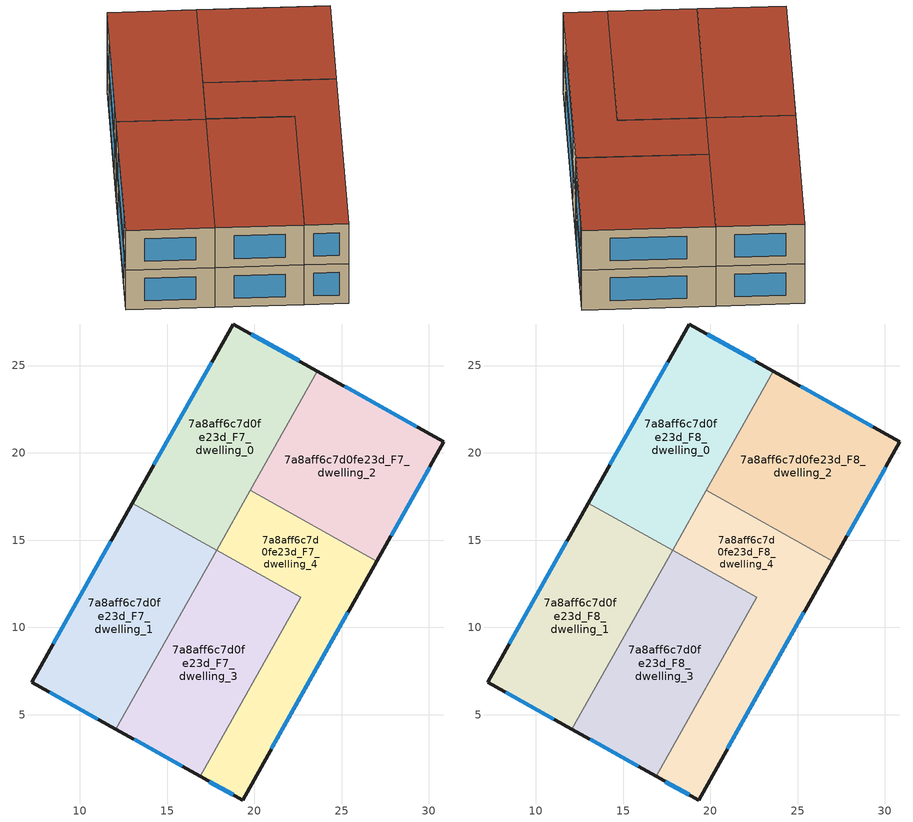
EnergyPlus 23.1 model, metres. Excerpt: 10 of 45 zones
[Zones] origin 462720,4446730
7a8aff6c7d0fe23d_F7_dwelling_0
 floor to 7a8aff6c7d0fe23d_F6_dwelling_0 (EU_floor_Construction): 23.61,24.69 17.84,14.41 13.01,17.12 18.78,27.38 z21
 wall outside (EU_wall_Construction): 23.61,24.69 18.78,27.38 13.01,17.12 z21:24
 wall to 7a8aff6c7d0fe23d_F7_dwelling_1 (EU_wall_Construction): 13.01,17.12 17.84,14.41 z21:24
 wall to 7a8aff6c7d0fe23d_F7_dwelling_2 (EU_wall_Construction): 19.77,17.86 23.61,24.69 z21:24
 wall to 7a8aff6c7d0fe23d_F7_dwelling_4 (EU_wall_Construction): 17.85,14.43 19.77,17.85 z21:24
 wall to 7a8aff6c7d0fe23d_F7_dwelling_3 (EU_wall_Construction): 17.84,14.41 17.85,14.43 z21:24
 window (EU_Window_Construction): 17.55,25.19 14.25,19.32 / 22.58,25.26 19.82,26.8 z21.64:23.36
7a8aff6c7d0fe23d_F7_dwelling_1
 floor to 7a8aff6c7d0fe23d_F6_dwelling_1 (EU_floor_Construction): 17.84,14.41 12.08,4.16 7.24,6.86 13.01,17.12 z21
 wall outside (EU_wall_Construction): 13.01,17.12 7.24,6.86 12.08,4.16 z21:24
 wall to 7a8aff6c7d0fe23d_F7_dwelling_3 (EU_wall_Construction): 12.08,4.16 17.84,14.41 z21:24
 window (EU_Window_Construction): 11.78,14.93 8.48,9.06 / 8.27,6.28 11.04,4.74 z21.64:23.36
7a8aff6c7d0fe23d_F7_dwelling_2
 floor to 7a8aff6c7d0fe23d_F6_dwelling_2 (EU_floor_Construction): 30.86,20.64 27.01,13.79 19.77,17.86 23.61,24.69 z21
 wall outside (EU_wall_Construction): 27.01,13.79 30.86,20.64 23.61,24.69 z21:24
 wall to 7a8aff6c7d0fe23d_F7_dwelling_4 (EU_wall_Construction): 19.77,17.86 27.01,13.79 z21:24
 window (EU_Window_Construction): 27.83,15.26 30.03,19.17 / 29.31,21.51 25.17,23.82 z21.64:23.36
7a8aff6c7d0fe23d_F7_dwelling_3
 floor to 7a8aff6c7d0fe23d_F6_dwelling_3 (EU_floor_Construction): 22.67,11.72 16.91,1.47 12.08,4.16 17.85,14.43 z21
 wall outside (EU_wall_Construction): 12.08,4.16 16.91,1.47 z21:24
 wall to 7a8aff6c7d0fe23d_F7_dwelling_4 (EU_wall_Construction): 16.91,1.47 22.67,11.72 17.85,14.43 z21:24
 window (EU_Window_Construction): 13.11,3.58 15.87,2.04 z21.64:23.36
7a8aff6c7d0fe23d_F7_dwelling_4
 floor to 7a8aff6c7d0fe23d_F6_dwelling_4 (EU_floor_Construction): 27.01,13.79 19.32,0.12 16.91,1.47 22.67,11.72 17.85,14.43 19.77,17.86 z21
 wall outside (EU_wall_Construction): 16.91,1.47 19.32,0.12 27.01,13.79 z21:24
 window (EU_Window_Construction): 20.97,3.05 25.36,10.86 / 17.42,1.18 18.81,0.41 z21.64:23.36
7a8aff6c7d0fe23d_F8_dwelling_0
 floor to 7a8aff6c7d0fe23d_F7_dwelling_0 (EU_floor_Construction): 23.61,24.69 17.84,14.41 13.01,17.12 18.78,27.38 z24
 wall outside (EU_wall_Construction): 23.61,24.69 18.78,27.38 13.01,17.12 z24:27
 wall to 7a8aff6c7d0fe23d_F8_dwelling_1 (EU_wall_Construction): 13.01,17.12 17.84,14.41 z24:27
 wall to 7a8aff6c7d0fe23d_F8_dwelling_2 (EU_wall_Construction): 19.77,17.86 23.61,24.69 z24:27
 wall to 7a8aff6c7d0fe23d_F8_dwelling_4 (EU_wall_Construction): 17.85,14.43 19.77,17.85 z24:27
 wall to 7a8aff6c7d0fe23d_F8_dwelling_3 (EU_wall_Construction): 17.84,14.41 17.85,14.43 z24:27
 window (EU_Window_Construction): 17.55,25.19 14.25,19.32 / 22.58,25.26 19.82,26.8 z24.64:26.36
 roof outside (EU_roof_Construction): 17.84,14.41 23.61,24.69 18.78,27.38 13.01,17.12 z27
7a8aff6c7d0fe23d_F8_dwelling_1
 floor to 7a8aff6c7d0fe23d_F7_dwelling_1 (EU_floor_Construction): 17.84,14.41 12.08,4.16 7.24,6.86 13.01,17.12 z24
 wall outside (EU_wall_Construction): 13.01,17.12 7.24,6.86 12.08,4.16 z24:27
 wall to 7a8aff6c7d0fe23d_F8_dwelling_3 (EU_wall_Construction): 12.08,4.16 17.84,14.41 z24:27
 window (EU_Window_Construction): 11.78,14.93 8.48,9.06 / 8.27,6.28 11.04,4.74 z24.64:26.36
 roof outside (EU_roof_Construction): 12.08,4.16 17.84,14.41 13.01,17.12 7.24,6.86 z27
7a8aff6c7d0fe23d_F8_dwelling_2
 floor to 7a8aff6c7d0fe23d_F7_dwelling_2 (EU_floor_Construction): 30.86,20.64 27.01,13.79 19.77,17.86 23.61,24.69 z24
 wall outside (EU_wall_Construction): 27.01,13.79 30.86,20.64 23.61,24.69 z24:27
 wall to 7a8aff6c7d0fe23d_F8_dwelling_4 (EU_wall_Construction): 19.77,17.86 27.01,13.79 z24:27
 window (EU_Window_Construction): 27.83,15.26 30.03,19.17 / 29.31,21.51 25.17,23.82 z24.64:26.36
 roof outside (EU_roof_Construction): 27.01,13.79 30.86,20.64 23.61,24.69 19.77,17.86 z27
7a8aff6c7d0fe23d_F8_dwelling_3
 floor to 7a8aff6c7d0fe23d_F7_dwelling_3 (EU_floor_Construction): 22.67,11.72 16.91,1.47 12.08,4.16 17.85,14.43 z24
 wall outside (EU_wall_Construction): 12.08,4.16 16.91,1.47 z24:27
 wall to 7a8aff6c7d0fe23d_F8_dwelling_4 (EU_wall_Construction): 16.91,1.47 22.67,11.72 17.85,14.43 z24:27
 window (EU_Window_Construction): 13.11,3.58 15.87,2.04 z24.64:26.36
 roof outside (EU_roof_Construction): 16.91,1.47 22.67,11.72 17.85,14.43 12.08,4.16 z27
7a8aff6c7d0fe23d_F8_dwelling_4
 floor to 7a8aff6c7d0fe23d_F7_dwelling_4 (EU_floor_Construction): 27.01,13.79 19.32,0.12 16.91,1.47 22.67,11.72 17.85,14.43 19.77,17.86 z24
 wall outside (EU_wall_Construction): 16.91,1.47 19.32,0.12 27.01,13.79 z24:27
 window (EU_Window_Construction): 20.97,3.05 25.36,10.86 / 17.42,1.18 18.81,0.41 z24.64:26.36
 roof outside (EU_roof_Construction): 19.32,0.12 27.01,13.79 19.77,17.86 17.85,14.43 22.67,11.72 16.91,1.47 z27
[Building]
EU S2 Campaign: North Axis=0; Terrain=City; Solar Distribution=FullExterior
[Site:Location]
Yerevan-Zvartnots.Intl.AP: Latitude=40.15; Longitude=44.383; Time Zone=4; Elevation=854
[SizingPeriod:WeatherFileDays]
AnnualSizingPeriod: Begin Month=1; Begin Day of Month=1; End Month=12; End Day of Month=31; Day of Week for Start Day=Monday; Use Weather File Daylight Saving Period=No; Use Weather File Rain and Snow Indicators=No
[MATERIAL]
EU_InternalMass_Material: Roughness=MediumRough; Thickness=0.1; Conductivity=1; Density=1800; Specific Heat=900; Thermal Absorptance=0.9; Solar Absorptance=0.7; Visible Absorptance=0.7
[MATERIAL:NOMASS] Roughness=MediumRough; Thermal Absorptance=0.9; Solar Absorptance=0.7; Visible Absorptance=0.7
Name | Thermal Resistance
EU_wall_NoMass | 1.05043
EU_roof_NoMass | 1.45357
EU_floor_NoMass | 0.478065
[WINDOWMATERIAL:SIMPLEGLAZINGSYSTEM]
EU_Window_SimpleGlazing: UFactor=2.5566; Solar Heat Gain Coefficient=0.75; Visible Transmittance=0.75
[CONSTRUCTION]
EU_wall_Construction: EU_wall_NoMass
EU_roof_Construction: EU_roof_NoMass
EU_floor_Construction: EU_floor_NoMass
EU_Window_Construction: EU_Window_SimpleGlazing
EU_InternalMass_Construction: EU_InternalMass_Material
[ZONE] Type=1; Multiplier=1; Ceiling Height=autocalculate; Floor Area=autocalculate; Part of Total Floor Area=Yes
Name | Volume
7a8aff6c7d0fe23d_F7_dwelling_0; 7a8aff6c7d0fe23d_F8_dwelling_0 | 195.447
7a8aff6c7d0fe23d_F7_dwelling_1; 7a8aff6c7d0fe23d_F8_dwelling_1 | 195.454
7a8aff6c7d0fe23d_F7_dwelling_2; 7a8aff6c7d0fe23d_F8_dwelling_2 | 195.422
7a8aff6c7d0fe23d_F7_dwelling_3; 7a8aff6c7d0fe23d_F8_dwelling_3 | 195.402
7a8aff6c7d0fe23d_F7_dwelling_4; 7a8aff6c7d0fe23d_F8_dwelling_4 | 195.419
[INTERNALMASS] Construction=EU_InternalMass_Construction
Name | Zone or ZoneList | Surface Area
7a8aff6c7d0fe23d_F7_dwelling_0_EU_InternalMass | 7a8aff6c7d0fe23d_F7_dwelling_0 | 65.1488
7a8aff6c7d0fe23d_F7_dwelling_1_EU_InternalMass | 7a8aff6c7d0fe23d_F7_dwelling_1 | 65.151
7a8aff6c7d0fe23d_F7_dwelling_2_EU_InternalMass | 7a8aff6c7d0fe23d_F7_dwelling_2 | 65.1417
7a8aff6c7d0fe23d_F7_dwelling_3_EU_InternalMass | 7a8aff6c7d0fe23d_F7_dwelling_3 | 65.1347
7a8aff6c7d0fe23d_F7_dwelling_4_EU_InternalMass | 7a8aff6c7d0fe23d_F7_dwelling_4 | 65.1398
7a8aff6c7d0fe23d_F8_dwelling_0_EU_InternalMass | 7a8aff6c7d0fe23d_F8_dwelling_0 | 65.1488
7a8aff6c7d0fe23d_F8_dwelling_1_EU_InternalMass | 7a8aff6c7d0fe23d_F8_dwelling_1 | 65.151
7a8aff6c7d0fe23d_F8_dwelling_2_EU_InternalMass | 7a8aff6c7d0fe23d_F8_dwelling_2 | 65.1417
7a8aff6c7d0fe23d_F8_dwelling_3_EU_InternalMass | 7a8aff6c7d0fe23d_F8_dwelling_3 | 65.1347
7a8aff6c7d0fe23d_F8_dwelling_4_EU_InternalMass | 7a8aff6c7d0fe23d_F8_dwelling_4 | 65.1398
[OTHEREQUIPMENT] Fuel Type=Electricity; Design Level Calculation Method=Watts/Area; Power per Zone Floor Area=1; Fraction Latent=0; Fraction Radiant=0; Fraction Lost=0; Carbon Dioxide Generation Rate=0; EndUse Subcategory=EU_Step8_InternalGains
Name | Zone or ZoneList or Space or SpaceList | Schedule
EU_Step8_InternalGain_7a8aff6c7d0fe23d_F7_dwelling_0_f000 | 7a8aff6c7d0fe23d_F7_dwelling_0 | EU_Step8_GainSchedule_7a8aff6c7d0fe23d_F7_dwelling_0_f000
EU_Step8_InternalGain_7a8aff6c7d0fe23d_F7_dwelling_1_f000 | 7a8aff6c7d0fe23d_F7_dwelling_1 | EU_Step8_GainSchedule_7a8aff6c7d0fe23d_F7_dwelling_1_f000
EU_Step8_InternalGain_7a8aff6c7d0fe23d_F7_dwelling_2_f000 | 7a8aff6c7d0fe23d_F7_dwelling_2 | EU_Step8_GainSchedule_7a8aff6c7d0fe23d_F7_dwelling_2_f000
EU_Step8_InternalGain_7a8aff6c7d0fe23d_F7_dwelling_3_f000 | 7a8aff6c7d0fe23d_F7_dwelling_3 | EU_Step8_GainSchedule_7a8aff6c7d0fe23d_F7_dwelling_3_f000
EU_Step8_InternalGain_7a8aff6c7d0fe23d_F7_dwelling_4_f000 | 7a8aff6c7d0fe23d_F7_dwelling_4 | EU_Step8_GainSchedule_7a8aff6c7d0fe23d_F7_dwelling_4_f000
EU_Step8_InternalGain_7a8aff6c7d0fe23d_F8_dwelling_0_f000 | 7a8aff6c7d0fe23d_F8_dwelling_0 | EU_Step8_GainSchedule_7a8aff6c7d0fe23d_F8_dwelling_0_f000
EU_Step8_InternalGain_7a8aff6c7d0fe23d_F8_dwelling_1_f000 | 7a8aff6c7d0fe23d_F8_dwelling_1 | EU_Step8_GainSchedule_7a8aff6c7d0fe23d_F8_dwelling_1_f000
EU_Step8_InternalGain_7a8aff6c7d0fe23d_F8_dwelling_2_f000 | 7a8aff6c7d0fe23d_F8_dwelling_2 | EU_Step8_GainSchedule_7a8aff6c7d0fe23d_F8_dwelling_2_f000
EU_Step8_InternalGain_7a8aff6c7d0fe23d_F8_dwelling_3_f000 | 7a8aff6c7d0fe23d_F8_dwelling_3 | EU_Step8_GainSchedule_7a8aff6c7d0fe23d_F8_dwelling_3_f000
EU_Step8_InternalGain_7a8aff6c7d0fe23d_F8_dwelling_4_f000 | 7a8aff6c7d0fe23d_F8_dwelling_4 | EU_Step8_GainSchedule_7a8aff6c7d0fe23d_F8_dwelling_4_f000
[ZONEVENTILATION:DESIGNFLOWRATE] Schedule=EU_AlwaysOn; Design Flow Rate Calculation Method=AirChanges/Hour; Air Changes per Hour=0.557805; Ventilation Type=Natural; Fan Pressure Rise=0; Fan Total Efficiency=1; Constant Term Coefficient=1; Temperature Term Coefficient=0; Velocity Term Coefficient=0; Velocity Squared Term Coefficient=0; Minimum Indoor Temperature=-100; Maximum Indoor Temperature=100; Delta Temperature=-100; Minimum Outdoor Temperature=-100; Maximum Outdoor Temperature=100; Maximum Wind Speed=40
Name | Zone or ZoneList or Space or SpaceList
EU_ConstantAir_7a8aff6c7d0fe23d_F7_dwelling_0 | 7a8aff6c7d0fe23d_F7_dwelling_0
EU_ConstantAir_7a8aff6c7d0fe23d_F7_dwelling_1 | 7a8aff6c7d0fe23d_F7_dwelling_1
EU_ConstantAir_7a8aff6c7d0fe23d_F7_dwelling_2 | 7a8aff6c7d0fe23d_F7_dwelling_2
EU_ConstantAir_7a8aff6c7d0fe23d_F7_dwelling_3 | 7a8aff6c7d0fe23d_F7_dwelling_3
EU_ConstantAir_7a8aff6c7d0fe23d_F7_dwelling_4 | 7a8aff6c7d0fe23d_F7_dwelling_4
EU_ConstantAir_7a8aff6c7d0fe23d_F8_dwelling_0 | 7a8aff6c7d0fe23d_F8_dwelling_0
EU_ConstantAir_7a8aff6c7d0fe23d_F8_dwelling_1 | 7a8aff6c7d0fe23d_F8_dwelling_1
EU_ConstantAir_7a8aff6c7d0fe23d_F8_dwelling_2 | 7a8aff6c7d0fe23d_F8_dwelling_2
EU_ConstantAir_7a8aff6c7d0fe23d_F8_dwelling_3 | 7a8aff6c7d0fe23d_F8_dwelling_3
EU_ConstantAir_7a8aff6c7d0fe23d_F8_dwelling_4 | 7a8aff6c7d0fe23d_F8_dwelling_4
[HVACTEMPLATE:THERMOSTAT] Constant Heating Setpoint=20; Constant Cooling Setpoint=50
EU_HeatOnly_7a8aff6c7d0fe23d_F0_dwelling_0; EU_HeatOnly_7a8aff6c7d0fe23d_F0_dwelling_1; EU_HeatOnly_7a8aff6c7d0fe23d_F0_dwelling_2; EU_HeatOnly_7a8aff6c7d0fe23d_F0_dwelling_3; EU_HeatOnly_7a8aff6c7d0fe23d_F0_dwelling_4; EU_HeatOnly_7a8aff6c7d0fe23d_F1_dwelling_0; EU_HeatOnly_7a8aff6c7d0fe23d_F1_dwelling_1; EU_HeatOnly_7a8aff6c7d0fe23d_F1_dwelling_2; EU_HeatOnly_7a8aff6c7d0fe23d_F1_dwelling_3; EU_HeatOnly_7a8aff6c7d0fe23d_F1_dwelling_4; EU_HeatOnly_7a8aff6c7d0fe23d_F2_dwelling_0; EU_HeatOnly_7a8aff6c7d0fe23d_F2_dwelling_1; EU_HeatOnly_7a8aff6c7d0fe23d_F2_dwelling_2; EU_HeatOnly_7a8aff6c7d0fe23d_F2_dwelling_3; EU_HeatOnly_7a8aff6c7d0fe23d_F2_dwelling_4; EU_HeatOnly_7a8aff6c7d0fe23d_F3_dwelling_0; EU_HeatOnly_7a8aff6c7d0fe23d_F3_dwelling_1; EU_HeatOnly_7a8aff6c7d0fe23d_F3_dwelling_2; EU_HeatOnly_7a8aff6c7d0fe23d_F3_dwelling_3; EU_HeatOnly_7a8aff6c7d0fe23d_F3_dwelling_4; EU_HeatOnly_7a8aff6c7d0fe23d_F4_dwelling_0; EU_HeatOnly_7a8aff6c7d0fe23d_F4_dwelling_1; EU_HeatOnly_7a8aff6c7d0fe23d_F4_dwelling_2; EU_HeatOnly_7a8aff6c7d0fe23d_F4_dwelling_3; EU_HeatOnly_7a8aff6c7d0fe23d_F4_dwelling_4; EU_HeatOnly_7a8aff6c7d0fe23d_F5_dwelling_0; EU_HeatOnly_7a8aff6c7d0fe23d_F5_dwelling_1; EU_HeatOnly_7a8aff6c7d0fe23d_F5_dwelling_2; EU_HeatOnly_7a8aff6c7d0fe23d_F5_dwelling_3; EU_HeatOnly_7a8aff6c7d0fe23d_F5_dwelling_4; EU_HeatOnly_7a8aff6c7d0fe23d_F6_dwelling_0; EU_HeatOnly_7a8aff6c7d0fe23d_F6_dwelling_1; EU_HeatOnly_7a8aff6c7d0fe23d_F6_dwelling_2; EU_HeatOnly_7a8aff6c7d0fe23d_F6_dwelling_3; EU_HeatOnly_7a8aff6c7d0fe23d_F6_dwelling_4; EU_HeatOnly_7a8aff6c7d0fe23d_F7_dwelling_0; EU_HeatOnly_7a8aff6c7d0fe23d_F7_dwelling_1; EU_HeatOnly_7a8aff6c7d0fe23d_F7_dwelling_2; EU_HeatOnly_7a8aff6c7d0fe23d_F7_dwelling_3; EU_HeatOnly_7a8aff6c7d0fe23d_F7_dwelling_4; EU_HeatOnly_7a8aff6c7d0fe23d_F8_dwelling_0; EU_HeatOnly_7a8aff6c7d0fe23d_F8_dwelling_1; EU_HeatOnly_7a8aff6c7d0fe23d_F8_dwelling_2; EU_HeatOnly_7a8aff6c7d0fe23d_F8_dwelling_3; EU_HeatOnly_7a8aff6c7d0fe23d_F8_dwelling_4
[HVACTEMPLATE:ZONE:IDEALLOADSAIRSYSTEM] System Availability Schedule=EU_AlwaysOn; Maximum Heating Supply Air Temperature=50; Minimum Cooling Supply Air Temperature=13; Maximum Heating Supply Air Humidity Ratio=0.0156; Minimum Cooling Supply Air Humidity Ratio=0.0077; Heating Limit=NoLimit; Cooling Limit=NoLimit; Heating Availability Schedule=EU_AlwaysOn; Cooling Availability Schedule=EU_CoolingOff; Dehumidification Control Type=ConstantSensibleHeatRatio; Cooling Sensible Heat Ratio=0.7; Dehumidification Setpoint=60; Humidification Control Type=None; Humidification Setpoint=30; Outdoor Air Method=None; Outdoor Air Flow Rate per Person=0.00944; Outdoor Air Flow Rate per Zone Floor Area=0; Outdoor Air Flow Rate per Zone=0; Demand Controlled Ventilation Type=None; Outdoor Air Economizer Type=NoEconomizer; Heat Recovery Type=None; Sensible Heat Recovery Effectiveness=0.7; Latent Heat Recovery Effectiveness=0.65
Name | Template Thermostat
7a8aff6c7d0fe23d_F7_dwelling_0 | EU_HeatOnly_7a8aff6c7d0fe23d_F7_dwelling_0
7a8aff6c7d0fe23d_F7_dwelling_1 | EU_HeatOnly_7a8aff6c7d0fe23d_F7_dwelling_1
7a8aff6c7d0fe23d_F7_dwelling_2 | EU_HeatOnly_7a8aff6c7d0fe23d_F7_dwelling_2
7a8aff6c7d0fe23d_F7_dwelling_3 | EU_HeatOnly_7a8aff6c7d0fe23d_F7_dwelling_3
7a8aff6c7d0fe23d_F7_dwelling_4 | EU_HeatOnly_7a8aff6c7d0fe23d_F7_dwelling_4
7a8aff6c7d0fe23d_F8_dwelling_0 | EU_HeatOnly_7a8aff6c7d0fe23d_F8_dwelling_0
7a8aff6c7d0fe23d_F8_dwelling_1 | EU_HeatOnly_7a8aff6c7d0fe23d_F8_dwelling_1
7a8aff6c7d0fe23d_F8_dwelling_2 | EU_HeatOnly_7a8aff6c7d0fe23d_F8_dwelling_2
7a8aff6c7d0fe23d_F8_dwelling_3 | EU_HeatOnly_7a8aff6c7d0fe23d_F8_dwelling_3
7a8aff6c7d0fe23d_F8_dwelling_4 | EU_HeatOnly_7a8aff6c7d0fe23d_F8_dwelling_4
[SIZING:ZONE] Zone Cooling Design Supply Air Temperature Input Method=SupplyAirTemperature; Zone Cooling Design Supply Air Temperature=13; Zone Heating Design Supply Air Temperature Input Method=SupplyAirTemperature; Zone Heating Design Supply Air Temperature=50; Zone Cooling Design Supply Air Humidity Ratio=0.008; Zone Heating Design Supply Air Humidity Ratio=0.008; Cooling Design Air Flow Method=DesignDay; Cooling Design Air Flow Rate=0; Cooling Minimum Air Flow per Zone Floor Area=0.000762; Cooling Minimum Air Flow=0; Cooling Minimum Air Flow Fraction=0.2; Heating Design Air Flow Method=DesignDay; Heating Design Air Flow Rate=0; Heating Maximum Air Flow per Zone Floor Area=0.002032; Heating Maximum Air Flow=0.141576; Heating Maximum Air Flow Fraction=0.3; Account for Dedicated Outdoor Air System=No; Dedicated Outdoor Air System Control Strategy=NeutralSupplyAir; Dedicated Outdoor Air Low Setpoint Temperature for Design=autosize; Dedicated Outdoor Air High Setpoint Temperature for Design=autosize; Zone Load Sizing Method=Sensible Load Only No Latent Load; Zone Latent Cooling Design Supply Air Humidity Ratio Input Method=HumidityRatioDifference; Zone Cooling Design Supply Air Humidity Ratio Difference=0.005; Zone Latent Heating Design Supply Air Humidity Ratio Input Method=HumidityRatioDifference; Zone Humidification Design Supply Air Humidity Ratio Difference=0.005
7a8aff6c7d0fe23d_F7_dwelling_0; 7a8aff6c7d0fe23d_F7_dwelling_1; 7a8aff6c7d0fe23d_F7_dwelling_2; 7a8aff6c7d0fe23d_F7_dwelling_3; 7a8aff6c7d0fe23d_F7_dwelling_4; 7a8aff6c7d0fe23d_F8_dwelling_0; 7a8aff6c7d0fe23d_F8_dwelling_1; 7a8aff6c7d0fe23d_F8_dwelling_2; 7a8aff6c7d0fe23d_F8_dwelling_3; 7a8aff6c7d0fe23d_F8_dwelling_4
[SCHEDULE:CONSTANT]
Name | Hourly Value
EU_AlwaysOn | 1
EU_CoolingOff | 0
[SCHEDULE:FILE] Column Number=1; Rows to Skip at Top=0; Number of Hours of Data=8760; Column Separator=Comma; Interpolate to Timestep=No; Minutes per Item=60; Adjust Schedule for Daylight Savings=Yes
Name | File
EU_Step8_GainSchedule_7a8aff6c7d0fe23d_F7_dwelling_0_f000 | ../../schedules/7a8aff6c7d0fe23d/7a8aff6c7d0fe23d_F7_dwelling_0_f000_gain.csv
EU_Step8_GainSchedule_7a8aff6c7d0fe23d_F7_dwelling_1_f000 | ../../schedules/7a8aff6c7d0fe23d/7a8aff6c7d0fe23d_F7_dwelling_1_f000_gain.csv
EU_Step8_GainSchedule_7a8aff6c7d0fe23d_F7_dwelling_2_f000 | ../../schedules/7a8aff6c7d0fe23d/7a8aff6c7d0fe23d_F7_dwelling_2_f000_gain.csv
EU_Step8_GainSchedule_7a8aff6c7d0fe23d_F7_dwelling_3_f000 | ../../schedules/7a8aff6c7d0fe23d/7a8aff6c7d0fe23d_F7_dwelling_3_f000_gain.csv
EU_Step8_GainSchedule_7a8aff6c7d0fe23d_F7_dwelling_4_f000 | ../../schedules/7a8aff6c7d0fe23d/7a8aff6c7d0fe23d_F7_dwelling_4_f000_gain.csv
EU_Step8_GainSchedule_7a8aff6c7d0fe23d_F8_dwelling_0_f000 | ../../schedules/7a8aff6c7d0fe23d/7a8aff6c7d0fe23d_F8_dwelling_0_f000_gain.csv
EU_Step8_GainSchedule_7a8aff6c7d0fe23d_F8_dwelling_1_f000 | ../../schedules/7a8aff6c7d0fe23d/7a8aff6c7d0fe23d_F8_dwelling_1_f000_gain.csv
EU_Step8_GainSchedule_7a8aff6c7d0fe23d_F8_dwelling_2_f000 | ../../schedules/7a8aff6c7d0fe23d/7a8aff6c7d0fe23d_F8_dwelling_2_f000_gain.csv
EU_Step8_GainSchedule_7a8aff6c7d0fe23d_F8_dwelling_3_f000 | ../../schedules/7a8aff6c7d0fe23d/7a8aff6c7d0fe23d_F8_dwelling_3_f000_gain.csv
EU_Step8_GainSchedule_7a8aff6c7d0fe23d_F8_dwelling_4_f000 | ../../schedules/7a8aff6c7d0fe23d/7a8aff6c7d0fe23d_F8_dwelling_4_f000_gain.csv
